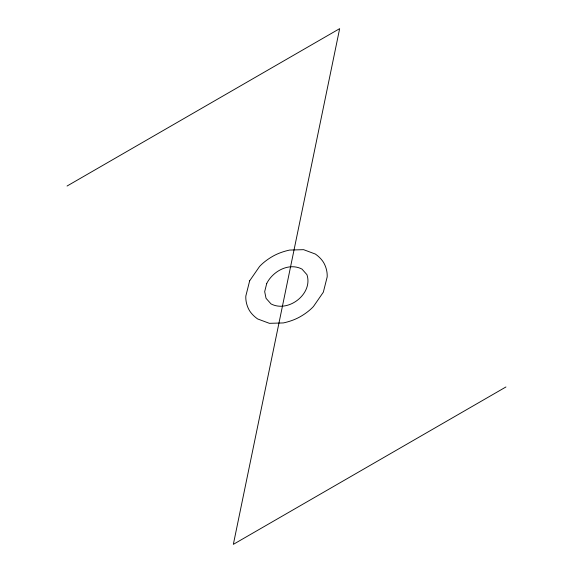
<?xml version="1.0" encoding="UTF-8"?>
<svg xmlns="http://www.w3.org/2000/svg" width="573" height="573" viewBox="0 0 573 573"><rect width="100%" height="100%" fill="white"/><g stroke="black" fill="none" stroke-linecap="round" stroke-linejoin="round"><path stroke-width="0.86" d="M67.055 186.032L339.653 28.65L233.347 544.35L505.945 386.968M249.67 280.799L245.824 296.062A75.471 43.577 0 0 0 248.367 308.518A48.189 27.819 0 0 0 257.649 318.953L269.403 323.33L283.384 322.936A48.189 27.819 0 0 0 300.46 316.575A75.471 43.577 0 0 0 313.445 306.519L323.33 292.201L327.176 276.938A75.471 43.577 0 0 0 324.633 264.482A48.189 27.819 0 0 0 315.351 254.047L303.597 249.67L289.616 250.064A48.189 27.819 0 0 0 272.54 256.425A75.471 43.577 0 0 0 259.555 266.481L249.67 280.799M266.739 283.442L264.683 291.628L266.044 298.311L271.022 303.912C288.377 313.016 313.245 293.791 306.956 274.689L301.978 269.088C288.935 262.298 272.891 271.215 266.739 283.442"/></g></svg>
